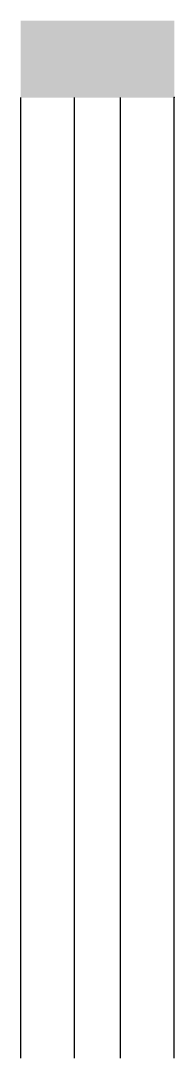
# Model space of a CAD drawing. Extents: x 0 to 240, y 0 to 1620.
import ezdxf

# ---------------------------------------------------------------- set-up
doc = ezdxf.new("R2010")
doc.units = 0
doc.header["$LTSCALE"] = 1000
doc.header["$MEASUREMENT"] = 0

# ---------------------------------------------------------------- blocks, each defined once
blk = doc.blocks.new('过梁门窗')
for p, q in [((0, 0), (0, 1500)), ((84, 0), (84, 1500)), ((156, 0), (156, 1500)), ((240, 0), (240, 1500))]:
    blk.add_line(p, q)
blk.add_point((240, 1500))
blk.add_solid([(0, 1500), (0, 1620), (240, 1500), (240, 1620)])

msp = doc.modelspace()

# ---------------------------------------------------------------- block references
msp.add_blockref('过梁门窗', (0, 0))

doc.saveas('drawing.dxf')
